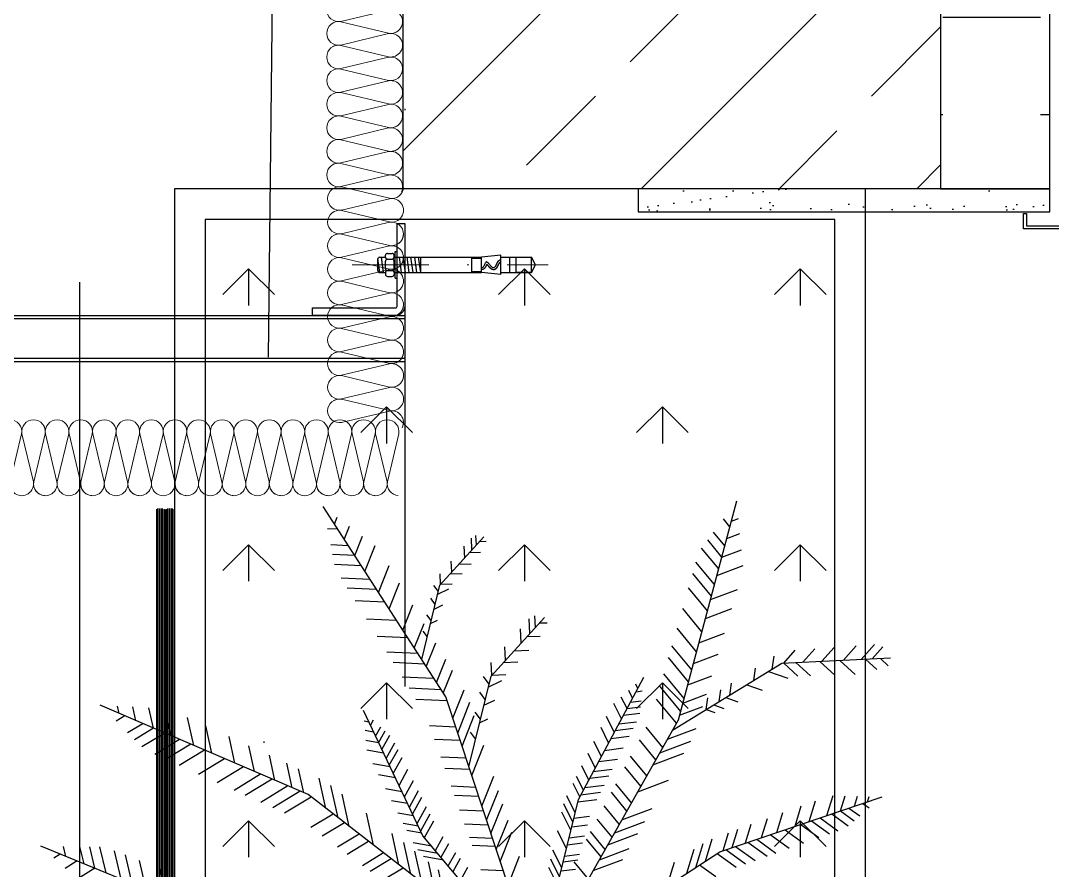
# Model space of a CAD drawing. Extents: x 58467 to 79089, y -33726 to -17391.
# Drawn here: x 68852.4 to 68919.5, y -19014.4 to -18959.1 of the extents above; entities that cross this region are included whole.
import ezdxf
from ezdxf.enums import TextEntityAlignment as Align

# ---------------------------------------------------------------- set-up
doc = ezdxf.new("R2010")
doc.units = 0
doc.header["$LTSCALE"] = 100
for name, pattern in [('DASHDOT', [1, 0.5, -0.25, 0, -0.25]), ('DASHDOT2', [0.5, 0.25, -0.125, 0, -0.125]), ('HIDDEN', [0.375, 0.25, -0.125]), ('HIDDEN2', [0.1875, 0.125, -0.0625])]:
    doc.linetypes.add(name, pattern=pattern)
for name, color, linetype in [('3-cam', 4, 'Continuous'), ('BA_axis', 5, 'DASHDOT2'), ('BA_env_bound', 10, 'DASHDOT'), ('BA_env_landscp', 84, 'Continuous'), ('BA_env_landscp @ 1', 84, 'Continuous'), ('BA_hatch', 137, 'Continuous'), ('BA_hatch_conc', 223, 'Continuous'), ('BA_mat_metal', 122, 'Continuous'), ('BA_mat_mortar', 145, 'Continuous'), ('BA_mat_timber', 44, 'Continuous'), ('BA_str_conc', 6, 'Continuous'), ('BA_wall', 4, 'Continuous'), ('CLG', 12, 'Continuous'), ('DTR', 24, 'Continuous'), ('Kompozit', 122, 'Continuous'), ('VD', 11, 'Continuous')]:
    doc.layers.add(name, color=color, linetype=linetype)
doc.layers.add('AX', color=1, linetype='DASHDOT', lineweight=20)
doc.layers.add('pbec-162_insulation_hatching', color=70, linetype='Continuous', lineweight=9)
doc.layers.add('BA_guide', color=230, linetype='Continuous', plot=False)
doc.styles.add('text1', font='arial.ttf', dxfattribs={"height": 20})

# ---------------------------------------------------------------- blocks, each defined once
blk = doc.blocks.new('*U176')
blk.add_line((0, 0), (0, -696))
at = {"linetype": 'Continuous', "style": 'text1'}
blk.add_attdef('1', text='', height=40, dxfattribs=at).set_placement((0, 38), align=Align.MIDDLE)
blk = doc.blocks.new('AXIS')
at = {"layer": 'BA_axis'}
blk.add_blockref('*U176', (330.436, -30874.562), dxfattribs=at)
blk = doc.blocks.new('*U90')
at = {"layer": 'BA_guide'}
blk.add_line((0, -23), (0, 0), dxfattribs=at)
at = {"layer": 'BA_mat_metal'}
blk.add_lwpolyline([(-1.5, 0.25), (-1.7, 0.25), (-1.7, 1.25), (1.3, 1.25), (1.3, -1.55), (2.8, -1.55), (2.8, -24.25), (-1.7, -24.25), (-1.7, -23.25), (-1.5, -23.25), (-1.5, -24.05), (2.6, -24.05), (2.6, -1.75), (1.1, -1.75), (1.1, 1.05), (-1.5, 1.05)], close=True, dxfattribs=at)
blk = doc.blocks.new('6. KAT STR REV')
at = {"layer": 'BA_hatch_conc'}
h = blk.add_hatch(dxfattribs=at)
h.set_pattern_fill('ANSI33', color=256, scale=2, style=0)
h.paths.add_polyline_path([(31650.7, -31348.267), (31685.7, -31348.267), (31685.7, -31418.267), (31650.7, -31418.267)])
at = {"layer": 'BA_str_conc'}
blk.add_lwpolyline([(31650.7, -31348.267), (31685.7, -31348.267), (31685.7, -31418.267), (31650.7, -31418.267)], close=True, dxfattribs=at)
blk = doc.blocks.new('M10X090')
at = {"layer": 'AX'}
blk.add_line((0, 29.28), (0, -98.47), dxfattribs=at)
at = {"layer": 'VD', "linetype": 'Continuous'}
for p, q in [((-5, 7.5), (-6.25, 7.5)), ((-5, 11.25), (3.85, 12.5)), ((-5, 11.25), (-5, 7.5)), ((-5, 8.75), (5, 10.16)), ((-3.75, 12.5), (3.75, 12.5)), ((-2.5, 7.5), (2.5, 7.5)), ((5, 11.25), (5, 7.5)), ((5, 7.5), (6.25, 7.5)), ((-8.75, 1.25), (8.75, 1.25)), ((-8.75, 1.25), (-8.75, 0)), ((-8.75, 0), (8.75, 0)), ((-7.5, 6.25), (-7.5, 3.12)), ((-5, 1.88), (-6.25, 1.88)), ((-5, 1.88), (-5, -55)), ((-5, -0.5), (-1.46, 0)), ((-3.75, 6.25), (-3.75, 3.12)), ((-2.5, 1.88), (2.5, 1.88)), ((3.75, 6.25), (3.75, 3.12)), ((5, 1.88), (5, -55)), ((5, 1.88), (6.25, 1.88)), ((7.5, 6.25), (7.5, 3.12)), ((8.75, 1.25), (8.75, 0)), ((-5, -3), (5, -1.59)), ((-5, -5.5), (5, -4.09)), ((-5, -8), (5, -6.59)), ((-5, -10.5), (5, -9.09)), ((-5, -13), (5, -11.59)), ((-5, -15.5), (5, -14.09)), ((-5, -15.5), (5, -15.5)), ((-5, -48.75), (5, -48.75)), ((-4.38, -48.75), (-4.38, -55)), ((4.38, -48.75), (4.38, -55)), ((-6.25, -67.5), (-5, -55)), ((-5, -55), (5, -55)), ((6.25, -67.5), (5, -55)), ((-6.25, -67.5), (6.25, -67.5)), ((-5, -67.5), (-5, -87.5)), ((-5, -73.5), (5, -73.5)), ((5, -67.5), (5, -87.5)), ((-5, -87.5), (0, -90.25)), ((-5, -87.5), (5, -87.5)), ((0, -90.25), (5, -87.5))]:
    blk.add_line(p, q, dxfattribs=at)
at = {"layer": 'VD'}
for p, q in [((-5, -87.5), (-5, -77.5)), ((-5, -77.5), (5, -77.5))]:
    blk.add_line(p, q, dxfattribs=at)
at = {"layer": 'VD', "linetype": 'Continuous'}
for points in [[(1.93, -67.5), (1.91, -67.45), (1.88, -67.4), (1.85, -67.34), (1.82, -67.28), (1.78, -67.22), (1.74, -67.17), (1.69, -67.11), (1.65, -67.05), (1.61, -67), (1.56, -66.95), (1.52, -66.9), (1.47, -66.86), (1.42, -66.81), (1.37, -66.77), (1.32, -66.73), (1.27, -66.68), (1.22, -66.64), (1.16, -66.6), (1.11, -66.56), (1.05, -66.51), (0.99, -66.47), (0.93, -66.43), (0.86, -66.39), (0.8, -66.35), (0.73, -66.31), (0.67, -66.27), (0.6, -66.23), (0.53, -66.19), (0.46, -66.15), (0.39, -66.11), (0.32, -66.07), (0.24, -66.03), (0.17, -65.99), (0.1, -65.95), (0.02, -65.91), (-0.05, -65.88), (-0.13, -65.84), (-0.21, -65.8), (-0.28, -65.76), (-0.36, -65.73), (-0.44, -65.69), (-0.51, -65.65), (-0.59, -65.62), (-0.67, -65.58), (-0.74, -65.54), (-0.82, -65.5), (-0.89, -65.47), (-0.97, -65.43), (-1.05, -65.39), (-1.12, -65.36), (-1.2, -65.32), (-1.27, -65.28), (-1.34, -65.24), (-1.42, -65.2), (-1.49, -65.16), (-1.56, -65.12), (-1.63, -65.08), (-1.7, -65.04), (-1.77, -64.99), (-1.84, -64.95), (-1.91, -64.91), (-1.97, -64.86), (-2.04, -64.81), (-2.1, -64.77), (-2.17, -64.72), (-2.23, -64.67), (-2.29, -64.62), (-2.35, -64.57), (-2.41, -64.51), (-2.46, -64.46), (-2.52, -64.4), (-2.57, -64.34), (-2.63, -64.28), (-2.68, -64.22), (-2.73, -64.16), (-2.78, -64.09), (-2.82, -64.02), (-2.87, -63.95), (-2.91, -63.88), (-2.95, -63.81), (-2.98, -63.74), (-3.02, -63.66), (-3.05, -63.58), (-3.07, -63.5), (-3.1, -63.42), (-3.12, -63.34), (-3.14, -63.26), (-3.15, -63.18), (-3.16, -63.09), (-3.17, -63.01), (-3.18, -62.93), (-3.18, -62.85), (-3.18, -62.76), (-3.17, -62.68), (-3.16, -62.6), (-3.15, -62.52), (-3.14, -62.45), (-3.12, -62.37), (-3.1, -62.29), (-3.08, -62.22), (-3.06, -62.15), (-3.04, -62.08), (-3.01, -62.01), (-2.98, -61.94), (-2.95, -61.87), (-2.92, -61.81), (-2.89, -61.74), (-2.85, -61.68), (-2.82, -61.62), (-2.78, -61.56), (-2.74, -61.5), (-2.71, -61.45), (-2.67, -61.39), (-2.63, -61.34), (-2.59, -61.28), (-2.55, -61.23), (-2.51, -61.17), (-2.46, -61.12), (-2.42, -61.07), (-2.38, -61.02), (-2.33, -60.97), (-2.29, -60.92), (-2.24, -60.87), (-2.2, -60.82), (-2.15, -60.77), (-2.11, -60.73), (-2.06, -60.68), (-2.01, -60.63), (-1.97, -60.58), (-1.92, -60.54), (-1.87, -60.49), (-1.82, -60.44), (-1.77, -60.4), (-1.72, -60.35), (-1.67, -60.31), (-1.62, -60.26), (-1.57, -60.22), (-1.52, -60.17), (-1.47, -60.12), (-1.42, -60.08), (-1.37, -60.04), (-1.32, -59.99), (-1.27, -59.95), (-1.22, -59.9), (-1.17, -59.86), (-1.11, -59.82), (-1.06, -59.77), (-1.01, -59.73), (-0.96, -59.69), (-0.91, -59.64), (-0.86, -59.6), (-0.81, -59.56), (-0.76, -59.51), (-0.71, -59.47), (-0.66, -59.43), (-0.61, -59.39), (-0.56, -59.35), (-0.51, -59.31), (-0.47, -59.27), (-0.42, -59.23), (-0.37, -59.19), (-0.32, -59.15), (-0.28, -59.11), (-0.23, -59.07), (-0.19, -59.03), (-0.14, -58.99), (-0.1, -58.95), (-0.06, -58.92), (-0.02, -58.88), (0.03, -58.84), (0.06, -58.81), (0.1, -58.78), (0.14, -58.74), (0.17, -58.71), (0.21, -58.68), (0.24, -58.65), (0.26, -58.63), (0.29, -58.61), (0.31, -58.58), (0.32, -58.56), (0.33, -58.54), (0.34, -58.53), (0.34, -58.51), (0.33, -58.49), (0.32, -58.47), (0.3, -58.45), (0.28, -58.44), (0.25, -58.42), (0.22, -58.4), (0.18, -58.38), (0.13, -58.36), (0.09, -58.33), (0.04, -58.31), (-0.01, -58.29), (-0.07, -58.26), (-0.12, -58.23), (-0.18, -58.21), (-0.24, -58.18), (-0.31, -58.15), (-0.37, -58.12), (-0.44, -58.09), (-0.5, -58.05), (-0.57, -58.02), (-0.64, -57.99), (-0.7, -57.96), (-0.77, -57.92), (-0.84, -57.89), (-0.91, -57.85), (-0.98, -57.81), (-1.05, -57.78), (-1.12, -57.74), (-1.2, -57.7), (-1.27, -57.66), (-1.34, -57.61), (-1.41, -57.57), (-1.49, -57.53), (-1.56, -57.48), (-1.63, -57.43), (-1.7, -57.38), (-1.77, -57.33), (-1.85, -57.28), (-1.92, -57.23), (-1.99, -57.17), (-2.06, -57.11), (-2.13, -57.05), (-2.2, -56.99), (-2.27, -56.92), (-2.34, -56.85), (-2.41, -56.77), (-2.48, -56.69), (-2.56, -56.59), (-2.63, -56.49), (-2.7, -56.38), (-2.78, -56.26), (-2.85, -56.12), (-2.92, -55.95), (-2.98, -55.76), (-3.04, -55.54), (-3.09, -55.29), (-3.13, -55)], [(3.25, -67.5), (3.01, -66.81), (2.61, -66.22), (2.09, -65.71), (1.48, -65.29), (0.84, -64.92), (0.19, -64.6), (-0.42, -64.31), (-0.95, -64.04), (-1.36, -63.78), (-1.66, -63.51), (-1.85, -63.25), (-1.94, -62.98), (-1.94, -62.71), (-1.85, -62.43), (-1.68, -62.14), (-1.44, -61.83), (-1.13, -61.51), (-0.78, -61.18), (-0.4, -60.85), (0, -60.51), (0.39, -60.18), (0.77, -59.85), (1.12, -59.54), (1.42, -59.25), (1.65, -58.98), (1.81, -58.73), (1.9, -58.5), (1.91, -58.27), (1.84, -58.06), (1.68, -57.85), (1.43, -57.65), (1.09, -57.44), (0.66, -57.22), (0.18, -57), (-0.33, -56.75), (-0.82, -56.48), (-1.26, -56.17), (-1.61, -55.83), (-1.83, -55.44), (-1.87, -55)]]:
    blk.add_lwpolyline(points, dxfattribs=at)
for centre, start, end in [((-6.25, 6.25), 90, 180), ((-3.75, 11.25), 90, 180), ((-5, 6.25), 0, 90), ((-2.5, 6.25), 90, 180), ((2.5, 6.25), 0, 90), ((3.75, 11.25), 0, 90), ((5, 6.25), 90, 180), ((6.25, 6.25), 0, 90), ((-6.25, 3.12), 180, 270), ((-5, 3.12), 270, 0), ((-2.5, 3.12), 180, 270), ((2.5, 3.12), 270, 0), ((5, 3.12), 180, 270), ((6.25, 3.12), 270, 0)]:
    blk.add_arc(centre, 1.25, start, end, dxfattribs=at)
blk = doc.blocks.new('A$C56216D09')
at = {"layer": '3-cam'}
for p, q in [((132.844, -356.394, 1.307), (132.844, -2119.438, 1.307)), ((133.344, -2119.231, 1.307), (133.344, -356.394, 1.307)), ((133.496, -2119.168, 1.307), (133.496, -356.394, 1.307)), ((133.996, -2118.96, 1.307), (133.996, -356.394, 1.307))]:
    blk.add_line(p, q, dxfattribs=at)
at = {"layer": '3-cam', "color": 1, "linetype": 'HIDDEN2', "ltscale": 5, "const_width": 0.152, "elevation": 1.307}
blk.add_lwpolyline([(133.419, -2119.199), (133.419, -356.393)], dxfattribs=at)
at = {"layer": 'CLG'}
blk.add_lwpolyline([(143.011, -343.287), (148.411, -343.287, 0.414214), (148.511, -343.187), (148.511, -337.787), (149.011, -337.787), (149.011, -343.187, -0.414214), (148.411, -343.787), (143.011, -343.787)], format="xyb", close=True, dxfattribs=at)
at = {"layer": 'CLG', "elevation": 1.307}
blk.add_lwpolyline([(99.3, -343.787), (149.011, -343.787), (149.011, -346.787), (99.3, -346.787)], close=True, dxfattribs=at)
at = {"layer": 'CLG', "linetype": 'HIDDEN', "ltscale": 10, "elevation": 1.307}
blk.add_lwpolyline([(99.3, -343.987), (149.011, -343.987), (149.011, -346.587), (99.3, -346.587)], close=True, dxfattribs=at)
at = {"layer": 'DTR', "color": 252}
for p, q in [((132.944, -2119.396, 1.307), (132.944, -356.344, 1.307)), ((133.044, -2119.355, 1.307), (133.044, -356.344, 1.307)), ((133.144, -2119.313, 1.307), (133.144, -356.344, 1.307)), ((133.244, -2119.272, 1.307), (133.244, -356.344, 1.307)), ((133.596, -2119.126, 1.307), (133.596, -356.344, 1.307)), ((133.696, -2119.085, 1.307), (133.696, -356.344, 1.307)), ((133.796, -2119.043, 1.307), (133.796, -356.344, 1.307)), ((133.896, -2119.002, 1.307), (133.896, -356.344, 1.307))]:
    blk.add_line(p, q, dxfattribs=at)
at = {"layer": 'Kompozit', "elevation": 1.307}
blk.add_lwpolyline([(127.844, -341.606), (127.844, -2122.714), (700.128, -2694.533), (2046.011, -2694.533), (2046.011, -2671.527)], dxfattribs=at)
at = {"layer": 'pbec-162_insulation_hatching', "color": 70}
for points in [[(144.299, -326.305, -0.186716), (144.843, -326.205), (147.965, -326.946, 1.205758), (147.965, -325.437), (144.843, -326.178, -0.46981), (143.934, -325.424, -0.46981), (144.843, -324.669), (147.965, -325.41, 1.205758), (147.965, -323.902), (144.843, -324.643, -0.46981), (143.934, -323.888, -0.46981), (144.843, -323.134), (147.965, -323.875, 0.452006), (148.873, -323.166)], [(148.798, -328.06, 0.615091), (147.965, -326.972), (144.843, -327.713, -0.46981), (143.934, -326.959, -0.46981), (144.843, -326.205), (147.965, -326.946, 1.205758), (147.965, -325.437), (144.843, -326.178, -0.46981), (143.934, -325.424, -0.46981), (144.843, -324.669), (147.965, -325.41, 0.452006), (148.873, -324.701)], [(144.299, -330.911, -0.186716), (144.843, -330.811), (147.965, -331.552, 1.205758), (147.965, -330.043), (144.843, -330.784, -0.46981), (143.934, -330.03, -0.46981), (144.843, -329.275), (147.965, -330.016, 1.205758), (147.965, -328.508), (144.843, -329.249, -0.46981), (143.934, -328.494, -0.46981), (144.843, -327.74), (147.965, -328.481, 0.452006), (148.873, -327.772)], [(144.3, -333.982, -0.186716), (144.845, -333.881), (147.966, -334.622, 1.205758), (147.966, -333.114), (144.845, -333.855, -0.46981), (143.935, -333.1, -0.46981), (144.845, -332.346), (147.966, -333.087, 1.205758), (147.966, -331.578), (144.845, -332.319, -0.46981), (143.935, -331.565, -0.46981), (144.845, -330.811), (147.966, -331.552, 0.452006), (148.875, -330.842)], [(148.8, -335.736, 0.615091), (147.966, -334.649), (144.845, -335.39, -0.46981), (143.935, -334.636, -0.46981), (144.845, -333.881), (147.966, -334.622, 1.205758), (147.966, -333.114), (144.845, -333.855, -0.46981), (143.935, -333.1, -0.46981), (144.845, -332.346), (147.966, -333.087, 0.452006), (148.875, -332.378)], [(144.355, -338.586, -0.186716), (144.899, -338.485), (148.021, -339.226, 1.205758), (148.021, -337.718), (144.899, -338.459, -0.46981), (143.99, -337.704, -0.46981), (144.899, -336.95), (148.021, -337.691, 1.205758), (148.021, -336.182), (144.899, -336.923, -0.46981), (143.99, -336.169, -0.46981), (144.899, -335.415), (148.021, -336.156, 0.452006), (148.929, -335.446)], [(144.356, -341.657, -0.186716), (144.901, -341.556), (148.022, -342.297, 1.205758), (148.022, -340.788), (144.901, -341.529, -0.46981), (143.991, -340.775, -0.46981), (144.901, -340.021), (148.022, -340.762, 1.205758), (148.022, -339.253), (144.901, -339.994, -0.46981), (143.991, -339.24, -0.46981), (144.901, -338.485), (148.022, -339.226, 0.452006), (148.931, -338.517)], [(148.856, -343.411, 0.615091), (148.022, -342.324), (144.901, -343.065, -0.46981), (143.991, -342.31, -0.46981), (144.901, -341.556), (148.022, -342.297, 1.205758), (148.022, -340.788), (144.901, -341.529, -0.46981), (143.991, -340.775, -0.46981), (144.901, -340.021), (148.022, -340.762, 0.452006), (148.931, -340.052)], [(144.356, -346.263, -0.186716), (144.901, -346.162), (148.022, -346.903, 1.205758), (148.022, -345.394), (144.901, -346.135, -0.46981), (143.991, -345.381, -0.46981), (144.901, -344.627), (148.022, -345.368, 1.205758), (148.022, -343.859), (144.901, -344.6, -0.46981), (143.991, -343.846, -0.46981), (144.901, -343.091), (148.022, -343.832, 0.452006), (148.931, -343.123)], [(144.358, -349.333, -0.186716), (144.902, -349.233), (148.024, -349.974, 1.205758), (148.024, -348.465), (144.902, -349.206, -0.46981), (143.993, -348.452, -0.46981), (144.902, -347.697), (148.024, -348.438, 1.205758), (148.024, -346.929), (144.902, -347.671, -0.46981), (143.993, -346.916, -0.46981), (144.902, -346.162), (148.024, -346.903, 0.452006), (148.932, -346.194)], [(148.857, -351.088, 0.615091), (148.024, -350), (144.902, -350.741, -0.46981), (143.993, -349.987, -0.46981), (144.902, -349.233), (148.024, -349.974, 1.205758), (148.024, -348.465), (144.902, -349.206, -0.46981), (143.993, -348.452, -0.46981), (144.902, -347.697), (148.024, -348.438, 0.452006), (148.932, -347.729)], [(122.425, -350.931, -0.186716), (122.526, -351.476), (121.785, -354.598, 1.205758), (123.293, -354.598), (122.552, -351.476, -0.46981), (123.307, -350.566, -0.46981), (124.061, -351.476), (123.32, -354.598, 1.205758), (124.829, -354.598), (124.088, -351.476, -0.46981), (124.842, -350.566, -0.46981), (125.596, -351.476), (124.855, -354.598, 0.452006), (125.565, -355.506)], [(125.496, -350.931, -0.186716), (125.596, -351.476), (124.855, -354.598, 1.205758), (126.364, -354.598), (125.623, -351.476, -0.46981), (126.377, -350.566, -0.46981), (127.132, -351.476), (126.391, -354.598, 1.205758), (127.899, -354.598), (127.158, -351.476, -0.46981), (127.913, -350.566, -0.46981), (128.667, -351.476), (127.926, -354.598, 0.452006), (128.635, -355.506)], [(128.566, -350.931, -0.186716), (128.667, -351.476), (127.926, -354.598, 1.205758), (129.435, -354.598), (128.694, -351.476, -0.46981), (129.448, -350.566, -0.46981), (130.203, -351.476), (129.461, -354.598, 1.205758), (130.97, -354.598), (130.229, -351.476, -0.46981), (130.983, -350.566, -0.46981), (131.738, -351.476), (130.997, -354.598, 0.452006), (131.706, -355.506)], [(131.637, -350.931, -0.186716), (131.738, -351.476), (130.997, -354.598, 1.205758), (132.506, -354.598), (131.764, -351.476, -0.46981), (132.519, -350.566, -0.46981), (133.273, -351.476), (132.532, -354.598, 1.205758), (134.041, -354.598), (133.3, -351.476, -0.46981), (134.054, -350.566, -0.46981), (134.809, -351.476), (134.067, -354.598, 0.452006), (134.777, -355.506)], [(134.708, -350.931, -0.186716), (134.809, -351.476), (134.067, -354.598, 1.205758), (135.576, -354.598), (134.835, -351.476, -0.46981), (135.59, -350.566, -0.46981), (136.344, -351.476), (135.603, -354.598, 1.205758), (137.112, -354.598), (136.37, -351.476, -0.46981), (137.125, -350.566, -0.46981), (137.879, -351.476), (137.138, -354.598, 0.452006), (137.847, -355.506)], [(137.778, -350.931, -0.186716), (137.879, -351.476), (137.138, -354.598, 1.205758), (138.647, -354.598), (137.906, -351.476, -0.46981), (138.66, -350.566, -0.46981), (139.415, -351.476), (138.673, -354.598, 1.205758), (140.182, -354.598), (139.441, -351.476, -0.46981), (140.196, -350.566, -0.46981), (140.95, -351.476), (140.209, -354.598, 0.452006), (140.918, -355.506)], [(140.849, -350.931, -0.186716), (140.95, -351.476), (140.209, -354.598, 1.205758), (141.718, -354.598), (140.977, -351.476, -0.46981), (141.731, -350.566, -0.46981), (142.485, -351.476), (141.744, -354.598, 1.205758), (143.253, -354.598), (142.512, -351.476, -0.46981), (143.266, -350.566, -0.46981), (144.021, -351.476), (143.28, -354.598, 0.452006), (143.989, -355.506)], [(143.92, -350.931, -0.186716), (144.021, -351.476), (143.28, -354.598, 1.205758), (144.788, -354.598), (144.047, -351.476, -0.46981), (144.802, -350.566, -0.46981), (145.556, -351.476), (144.815, -354.598, 1.205758), (146.324, -354.598), (145.583, -351.476, -0.46981), (146.337, -350.566, -0.46981), (147.091, -351.476), (146.35, -354.598, 0.452006), (147.06, -355.506)], [(145.455, -350.931, -0.186716), (145.556, -351.476), (144.815, -354.598, 1.205758), (146.324, -354.598), (145.583, -351.476, -0.46981), (146.337, -350.566, -0.46981), (147.091, -351.476), (146.35, -354.598, 1.205758), (147.859, -354.598), (147.118, -351.476, -0.46981), (147.872, -350.566, -0.46981), (148.627, -351.476), (147.886, -354.598, 0.452006), (148.595, -355.506)]]:
    blk.add_lwpolyline(points, format="xyb", dxfattribs=at)
at = {"xscale": 0.1000000000000007, "yscale": 0.1000000000000007, "zscale": 0.1000000000000007, "rotation": 90}
blk.add_blockref('M10X090', (148.511, -340.487), dxfattribs=at)
blk = doc.blocks.new('MAVİ SEDİR')
for p, q in [((215464.95, 56236.43), (215459.94, 56215.09)), ((215667.12, 56238.62), (215662.25, 56216.21)), ((215450.37, 56230.46), (215445.45, 56209.47)), ((215659.93, 56233.06), (215655.04, 56210.55)), ((215828.29, 56228.01), (215833.49, 56210.85)), ((215413.06, 56215.17), (215400.2, 56223.27)), ((215432.2, 56223.01), (215427.38, 56202.45)), ((215440.27, 56226.31), (215435.4, 56205.56)), ((215636.68, 56215.09), (215621.82, 56224.12)), ((215650.16, 56225.51), (215645.24, 56202.87)), ((215678.25, 56224.01), (215683.54, 56214.46)), ((215712.78, 56227.46), (215721.2, 56206.34)), ((215748.7, 56227.27), (215742.41, 56214.55)), ((215750.16, 56221.28), (215743.84, 56208.5)), ((215771.1, 56223.16), (215760.74, 56210.62)), ((215851.75, 56212.71), (215863.39, 56221.12)), ((215400.21, 56209.9), (215391.59, 56215.33)), ((215413.06, 56215.17), (215409.4, 56199.54)), ((215421.29, 56218.54), (215416.85, 56199.61)), ((215622.39, 56204.04), (215607.15, 56213.3)), ((215627.92, 56208.31), (215612.82, 56217.48)), ((215633.71, 56212.8), (215628.74, 56189.93)), ((215642.2, 56219.35), (215637.25, 56196.61)), ((215669.46, 56213.52), (215674.92, 56203.68)), ((215672.89, 56217.61), (215678.28, 56207.89)), ((215709.37, 56217.15), (215693.12, 56216.38)), ((215751.72, 56214.9), (215745.36, 56202.06)), ((215751.17, 56217.13), (215761.73, 56215.77)), ((215774.64, 56216.89), (215796.11, 56208.84)), ((215842.48, 56218.75), (215847.73, 56201.42)), ((215848.91, 56214.56), (215854.18, 56197.15)), ((215864.48, 56204.4), (215878.34, 56214.43)), ((215388.05, 56204.91), (215383.44, 56207.82)), ((215392.13, 56206.59), (215390.44, 56199.35)), ((215405.3, 56211.98), (215402.36, 56199.47)), ((215611.61, 56195.71), (215596.08, 56205.14)), ((215665.88, 56209.25), (215651.47, 56206.71)), ((215664.18, 56207.22), (215669.74, 56197.21)), ((215707.11, 56210.31), (215715.59, 56189.01)), ((215752.78, 56210.54), (215763.5, 56209.16)), ((215753.79, 56206.38), (215764.62, 56204.99)), ((215780.26, 56206.92), (215769.61, 56194.02)), ((215779.11, 56208.96), (215800.68, 56200.89)), ((215856.03, 56209.92), (215860.92, 56193.75)), ((215870.82, 56201.67), (215885.11, 56212)), ((215877.79, 56199.32), (215891.94, 56209.55)), ((215886.75, 56196.3), (215900.73, 56206.4)), ((215604.71, 56190.38), (215589, 56199.92)), ((215615.19, 56198.48), (215610.17, 56175.36)), ((215657.49, 56199.23), (215644.04, 56196.86)), ((215661.9, 56204.5), (215647.42, 56201.94)), ((215660.14, 56202.39), (215665.77, 56192.24)), ((215703.51, 56199.44), (215686.8, 56198.66)), ((215704.25, 56201.67), (215712.77, 56180.28)), ((215755.11, 56200.97), (215748.68, 56187.99)), ((215755.77, 56198.28), (215766.8, 56196.86)), ((215783.23, 56201.66), (215772.49, 56188.65)), ((215785.18, 56198.21), (215806.87, 56190.09)), ((215868.73, 56202.37), (215872.66, 56189.42)), ((215875.33, 56200.15), (215879.32, 56186.96)), ((215893.2, 56194.12), (215907.05, 56204.14)), ((215902.98, 56190.82), (215916.64, 56200.7)), ((215594.09, 56182.17), (215578.1, 56191.88)), ((215652.25, 56192.98), (215658.96, 56180.9)), ((215701.61, 56193.71), (215684.76, 56192.92)), ((215757.03, 56193.09), (215768.19, 56191.66)), ((215788.29, 56192.69), (215777.39, 56179.48)), ((215885.07, 56196.86), (215889.17, 56183.33)), ((215896.69, 56192.94), (215900.91, 56179.01)), ((215913.69, 56187.21), (215927.15, 56196.94)), ((215925, 56183.39), (215938.24, 56192.96)), ((215932.84, 56180.75), (215945.93, 56190.21)), ((215585.95, 56175.88), (215569.75, 56185.72)), ((215597.51, 56184.81), (215592.43, 56161.45)), ((215647.79, 56184.68), (215636.83, 56182.75)), ((215650.21, 56189.76), (215639.44, 56187.86)), ((215646.89, 56182.79), (215653.74, 56170.45)), ((215649.45, 56188.15), (215656.36, 56175.69)), ((215698.38, 56183.93), (215681.27, 56183.12)), ((215700.37, 56189.95), (215708.94, 56168.43)), ((215758.35, 56187.68), (215751.86, 56174.56)), ((215758.98, 56185.11), (215770.34, 56183.65)), ((215793.55, 56183.37), (215782.48, 56169.96)), ((215790.12, 56189.45), (215811.92, 56181.28)), ((215907.78, 56189.2), (215912.12, 56174.87)), ((215920.89, 56184.78), (215925.37, 56169.99)), ((215939.1, 56178.64), (215952.06, 56188.01)), ((215947.57, 56175.78), (215959.5, 56184.41)), ((215570.08, 56163.61), (215550.79, 56175.34)), ((215589.5, 56178.62), (215584.39, 56155.15)), ((215644.22, 56177.18), (215632.97, 56175.2)), ((215643.6, 56175.89), (215650.37, 56163.7)), ((215697.21, 56180.4), (215705.82, 56158.77)), ((215759.82, 56181.65), (215753.29, 56168.48)), ((215760.47, 56178.99), (215771.98, 56177.51)), ((215795.39, 56180.11), (215817.3, 56171.91)), ((215931.09, 56181.34), (215935.68, 56166.19)), ((215944.06, 56176.96), (215948.49, 56162.33)), ((215953.95, 56173.63), (215963.8, 56180.75)), ((215959.97, 56171.59), (215967.87, 56177.3)), ((215562.02, 56159.35), (215542.14, 56171.43)), ((215580.62, 56171.76), (215575.88, 56149.97)), ((215639.95, 56168.24), (215628.37, 56166.19)), ((215641.24, 56170.93), (215647.94, 56158.85)), ((215695.02, 56173.78), (215677.65, 56172.96)), ((215693.84, 56170.22), (215702.5, 56148.48)), ((215761.44, 56174.98), (215755.39, 56162.74)), ((215799, 56173.73), (215787.75, 56160.11)), ((215953.95, 56173.63), (215957.29, 56162.6)), ((215963.92, 56170.26), (215966.16, 56162.87)), ((215970.19, 56168.15), (215974.75, 56171.45)), ((215541.64, 56150.6), (215522.18, 56162.42)), ((215553.11, 56155.52), (215533.41, 56167.49)), ((215564.7, 56160.49), (215560.9, 56143.04)), ((215637.65, 56163.4), (215644.26, 56151.48)), ((215691.54, 56163.26), (215673.9, 56162.43)), ((215764.76, 56163.51), (215759.91, 56153.71)), ((215763.37, 56167.06), (215777.08, 56165.3)), ((215765.6, 56161.94), (215779.73, 56160.12)), ((215802.43, 56167.64), (215791.08, 56153.89)), ((215973.36, 56167.08), (215974.56, 56163.13)), ((215520.87, 56141.68), (215501.85, 56153.24)), ((215533.39, 56147.06), (215514.1, 56158.77)), ((215556.25, 56156.87), (215552.39, 56139.11)), ((215635.89, 56159.7), (215623.97, 56157.6)), ((215633.72, 56155.15), (215640.23, 56143.42)), ((215689.34, 56156.63), (215671.53, 56155.79)), ((215767.42, 56158.55), (215762.48, 56148.57)), ((215768.41, 56156.7), (215782.4, 56154.9)), ((215809.13, 56155.78), (215797.56, 56141.77)), ((215806.9, 56159.72), (215829.05, 56151.43)), ((215507.16, 56135.8), (215488.43, 56147.18)), ((215543.78, 56151.52), (215539.82, 56133.29)), ((215631.07, 56149.61), (215618.78, 56147.44)), ((215629.57, 56146.44), (215635.97, 56134.9)), ((215686.48, 56147.99), (215695.24, 56126.02)), ((215771.34, 56151.22), (215766.27, 56140.99)), ((215772.01, 56149.96), (215785.84, 56148.19)), ((215813.41, 56148.19), (215801.71, 56134.01)), ((215492.68, 56129.59), (215474.26, 56140.78)), ((215514.72, 56139.05), (215510.52, 56119.74)), ((215528.91, 56145.14), (215524.83, 56126.36)), ((215627.33, 56141.75), (215614.74, 56139.53)), ((215626.69, 56140.41), (215633.02, 56129)), ((215685.06, 56143.69), (215666.92, 56142.84)), ((215684.36, 56141.59), (215700.45, 56075.85)), ((215776.02, 56142.49), (215770.8, 56131.94)), ((215774.61, 56145.12), (215788.31, 56143.36)), ((215778.55, 56137.76), (215792.06, 56136.03)), ((215817.88, 56140.26), (215840.27, 56131.88)), ((215474.64, 56121.85), (215456.59, 56132.81)), ((215482.65, 56125.28), (215464.43, 56136.35)), ((215497.94, 56131.84), (215493.6, 56111.92)), ((215622.58, 56131.77), (215610.41, 56129.63)), ((215624.4, 56135.59), (215630.67, 56124.29)), ((215682.32, 56135.42), (215663.96, 56134.55)), ((215780.48, 56134.15), (215775.12, 56123.31)), ((215820.01, 56136.5), (215808.09, 56122.07)), ((215822.86, 56131.44), (215845.35, 56123.02)), ((215463.8, 56117.19), (215447.19, 56127.28)), ((215484.88, 56126.24), (215480.45, 56105.83)), ((215618.95, 56124.16), (215609.78, 56122.54)), ((215618.95, 56124.16), (215623.71, 56115.57)), ((215621.29, 56129.07), (215627.06, 56118.66)), ((215679.46, 56126.78), (215688.31, 56104.57)), ((215785.76, 56124.29), (215780.22, 56113.1)), ((215782.86, 56129.71), (215796.17, 56128)), ((215825.06, 56127.54), (215812.99, 56112.92)), ((215447.92, 56110.38), (215436.93, 56117.05)), ((215455.63, 56113.69), (215441.91, 56122.02)), ((215468.29, 56119.12), (215464, 56099.41)), ((215615.29, 56116.48), (215609.14, 56115.4)), ((215616.74, 56119.52), (215620.55, 56112.64)), ((215678.1, 56122.68), (215659.42, 56121.79)), ((215676.28, 56117.16), (215685.17, 56094.85)), ((215689.31, 56121.38), (215685.62, 56116.46)), ((215789.87, 56116.63), (215784.19, 56105.17)), ((215787.41, 56121.21), (215800.51, 56119.53)), ((215790.57, 56115.31), (215803.51, 56113.65)), ((215828.38, 56121.67), (215849.26, 56113.85)), ((215434.84, 56104.77), (215428.49, 56108.63)), ((215442.87, 56108.21), (215440.7, 56098.25)), ((215455.63, 56113.69), (215452.4, 56098.83)), ((215611.82, 56109.21), (215608.54, 56108.63)), ((215612.99, 56111.66), (215615.2, 56107.68)), ((215674.87, 56112.91), (215655.93, 56112.01)), ((215692.17, 56109.67), (215698.21, 56106.77)), ((215793.09, 56110.61), (215805.91, 56108.96)), ((215834.92, 56110.07), (215820.55, 56092.66)), ((215832.13, 56115.02), (215911.45, 56066.59)), ((215430.78, 56103.02), (215429.63, 56097.7)), ((215672.75, 56106.51), (215681.01, 56085.8)), ((215692.79, 56107.13), (215688.95, 56102.01)), ((215795.09, 56106.88), (215789.61, 56095.81)), ((215796.5, 56104.24), (215808.3, 56102.72)), ((215837.98, 56101.48), (215823.17, 56083.54)), ((215837.23, 56104.29), (215853.96, 56098.03)), ((215856.52, 56100.13), (215862.76, 56102.3)), ((215668.57, 56093.87), (215646.02, 56092.81)), ((215696.29, 56092.85), (215692.29, 56087.51)), ((215695.26, 56097.06), (215703.11, 56093.29)), ((215799.07, 56099.44), (215794.94, 56091.1)), ((215799.07, 56099.44), (215808.82, 56098.19)), ((215801.5, 56094.91), (215809.3, 56093.91)), ((215839.6, 56095.42), (215856.63, 56089.04)), ((215856.52, 56100.13), (215857.69, 56091.77)), ((215861.99, 56096.79), (215869.18, 56099.29)), ((215865.95, 56094.37), (215867.15, 56085.82)), ((215870.65, 56091.5), (215879.33, 56094.52)), ((215664.27, 56085.83), (215641.03, 56084.73)), ((215665.85, 56088.27), (215672.46, 56071.68)), ((215803.08, 56091.95), (215800.32, 56086.36)), ((215805.61, 56087.23), (215810.12, 56086.65)), ((215840.49, 56092.11), (215825.81, 56074.33)), ((215873.71, 56089.63), (215874.93, 56080.92)), ((215885.85, 56082.22), (215897.15, 56086.15)), ((215660.87, 56080.55), (215667.6, 56063.66)), ((215699.02, 56081.67), (215694.9, 56076.17)), ((215698.48, 56083.89), (215708.24, 56079.2)), ((215806.89, 56084.85), (215805.41, 56081.86)), ((215843.71, 56080.05), (215829.21, 56062.5)), ((215843.11, 56082.31), (215860.58, 56075.76)), ((215890.94, 56079.11), (215892.21, 56070.04)), ((215659.02, 56077.67), (215635.99, 56076.58)), ((215700.45, 56075.85), (215739.11, 56033.43)), ((215701.05, 56075.18), (215700.56, 56066.08)), ((215701.05, 56075.18), (215711.3, 56074.79)), ((215846.03, 56071.37), (215831.66, 56053.98)), ((215901.75, 56072.51), (215915.79, 56077.4)), ((215904.42, 56070.88), (215905.74, 56061.53)), ((215912.69, 56066.53), (215923.04, 56076.06)), ((215921.61, 56066.09), (215932.12, 56075.77)), ((215938.99, 56065.24), (215949.8, 56075.2)), ((215953.41, 56064.54), (215964.48, 56074.73)), ((215972.05, 56063.62), (215980.2, 56071.12)), ((215652.26, 56067.18), (215629.52, 56066.1)), ((215650.2, 56063.98), (215663.43, 56009.9)), ((215653.52, 56069.14), (215660.43, 56051.81)), ((215709.42, 56066.01), (215719.95, 56065.6)), ((215710.96, 56064.32), (215710.44, 56054.75)), ((215847.28, 56066.67), (215865.28, 56059.93)), ((215911.45, 56066.59), (215990.17, 56062.74)), ((215912.69, 56066.53), (215921.03, 56057.19)), ((215926.65, 56065.84), (215935.28, 56056.17)), ((215940.46, 56065.17), (215949.38, 56055.17)), ((215956.02, 56064.41), (215965.28, 56054.04)), ((215968.91, 56063.78), (215978.43, 56053.11)), ((215976.93, 56063.38), (215984.62, 56054.77)), ((215982.82, 56063.1), (215988.56, 56068.39)), ((215647.4, 56059.63), (215624.86, 56058.56)), ((215644.76, 56055.54), (215651.87, 56037.68)), ((215717.17, 56057.5), (215727.98, 56057.09)), ((215849.55, 56058.21), (215835.38, 56041.05)), ((215640.02, 56048.17), (215617.79, 56047.12)), ((215722.34, 56051.83), (215721.79, 56041.73)), ((215851.27, 56051.75), (215869.77, 56044.82)), ((215636.4, 56042.55), (215643.71, 56024.2)), ((215654.27, 56047.36), (215651.24, 56043.31)), ((215726.47, 56047.31), (215736.2, 56046.93)), ((215728.67, 56044.89), (215728.1, 56034.49)), ((215732.61, 56040.57), (215732.15, 56032.17)), ((215853.4, 56043.8), (215839.44, 56026.9)), ((215631.94, 56035.63), (215610.05, 56034.6)), ((215657.14, 56035.64), (215653.97, 56031.42)), ((215656.63, 56037.72), (215661.59, 56035.34)), ((215735.5, 56037.4), (215741.18, 56037.18)), ((215855.99, 56034.11), (215875.08, 56026.95)), ((215626.51, 56027.2), (215634.05, 56008.25)), ((215659.16, 56027.36), (215665.62, 56024.25)), ((215857.46, 56028.58), (215843.74, 56011.96)), ((215623.41, 56022.39), (215601.87, 56021.37)), ((215660.01, 56023.89), (215656.72, 56019.5)), ((215860.28, 56018.03), (215846.71, 56001.6)), ((215859.66, 56020.38), (215879.22, 56013.06)), ((215617.49, 56013.21), (215596.21, 56012.2)), ((215618.81, 56015.26), (215626.54, 55995.85)), ((215662.26, 56014.7), (215658.87, 56010.17)), ((215661.81, 56016.52), (215669.84, 56012.66)), ((215612.78, 56005.88), (215591.68, 56004.89)), ((215663.43, 56009.9), (215695.24, 55975.01)), ((215663.93, 56009.35), (215663.53, 56001.87)), ((215663.93, 56009.35), (215672.36, 56009.03)), ((215862.53, 56009.61), (215849.09, 55993.33)), ((215606.39, 55995.97), (215586.97, 55995.05)), ((215609.03, 56000.08), (215616.5, 55981.34)), ((215670.81, 56001.81), (215679.48, 56001.48)), ((215672.08, 56000.42), (215671.65, 55992.54)), ((215865.58, 55998.21), (215853.2, 55983.23)), ((215864.32, 56002.94), (215883.21, 55995.86)), ((215601.57, 55988.49), (215585.54, 55987.74)), ((215601.57, 55988.49), (215607.2, 55974.37)), ((215677.19, 55994.81), (215686.08, 55994.47)), ((215681.44, 55990.15), (215680.99, 55981.84)), ((215867.87, 55989.63), (215857.65, 55977.25)), ((215867.87, 55989.63), (215882.11, 55984.3)), ((215597.03, 55981.44), (215584.19, 55980.83)), ((215684.84, 55986.42), (215692.84, 55986.12)), ((215686.65, 55984.44), (215686.18, 55975.88)), ((215689.89, 55980.88), (215689.51, 55973.97)), ((215870.04, 55981.52), (215861.86, 55971.61)), ((215594.05, 55976.82), (215597.83, 55967.35)), ((215692.27, 55978.27), (215696.94, 55978.09)), ((215871.46, 55976.21), (215881, 55972.64)), ((215589.32, 55969.48), (215581.9, 55969.13)), ((215586.93, 55965.76), (215588.95, 55960.71)), ((215873.71, 55967.78), (215868.98, 55962.04)), ((215874.85, 55963.51), (215879.95, 55961.6))]:
    blk.add_line(p, q)
for points in [[(215733.44, 56289.88), (215525.95, 56261.43), (215374.08, 56199.19)], [(215733.44, 56289.88), (215567.74, 56161.8), (215416.92, 56097.07)], [(215733.44, 56289.88), (215667.64, 56091.05), (215578.76, 55953.08)], [(215733.44, 56289.88), (215651.08, 56191.59), (215607.85, 56100.87)], [(215733.44, 56289.88), (215763.8, 56165.29), (215811.25, 56076.71)], [(215733.44, 56289.88), (215866.36, 56203.18), (215984.19, 56163.42)], [(215733.44, 56289.88), (215836.38, 56107.49), (215878.75, 55948.93)]]:
    blk.add_lwpolyline(points)

msp = doc.modelspace()

# ---------------------------------------------------------------- hatches: boundary and pattern name
at = {"layer": 'BA_env_landscp @ 1'}
h = msp.add_hatch(dxfattribs=at)
h.set_pattern_fill('GRASS', color=82, scale=0.5, angle=180)
h.set_pattern_definition([(270, (16359.642, 0), (8.9802561, -8.9802561), [2.38125, -15.5792622]), (225, (16359.642, 0), (8.980256, -8.980256), [2.38125, -10.31875]), (315, (16359.642, 0), (8.980256, 8.980256), [2.38125, -10.31875])])
h.paths.add_polyline_path([(68862.383, -19181.496), (68907.383, -19181.496), (68907.383, -18970.062), (68862.383, -18970.062)])
at = {"layer": 'BA_hatch', "ltscale": 0.5}
h = msp.add_hatch(dxfattribs=at)
h.set_pattern_fill('DASH', color=256, scale=2, style=0)
h.set_pattern_definition([(0, (26786.514, 12448.2046), (6.35, 6.35), [6.35, -6.35])])
h.paths.add_polyline_path([(68912.269, -18949.924), (68919.369, -18949.924), (68919.369, -18970.062), (68912.269, -18970.062)])
at = {"layer": 'BA_hatch'}
h = msp.add_hatch(dxfattribs=at)
h.set_pattern_fill('AR-SAND', color=256, scale=0.05, style=0)
h.set_pattern_definition([(37.5, (26786.5138, 12448.2046), (-0.080001565, 2.44706619), [0, -1.9304, 0, -2.159, 0, -2.06375]), (7.5, (26786.5138, 12448.2046), (2.24761642, 3.5841255), [0, -1.0414, 0, -1.7399, 0, -0.66675]), (327.5, (26784.9517, 12448.2046), (3.95496185, 0.00718592), [0, -0.635, 0, -2.286, 0, -2.9845]), (317.5, (26784.9517, 12448.2046), (3.81778226, 1.11464662), [0, -0.3175, 0, -1.4986, 0, -1.7145])])
h.paths.add_polyline_path([(68919.369, -18970.062), (68892.568, -18970.062), (68892.568, -18971.562), (68919.369, -18971.562)])

# ---------------------------------------------------------------- linework, layer by layer
at = {"layer": 'BA_env_bound'}
msp.add_lwpolyline([(70866.979, -18935.406), (70878.299, -18760.772), (68872.444, -18630.754), (68838.532, -21622.66), (70882.103, -21460.43)], dxfattribs=at)
at = {"layer": 'BA_mat_mortar'}
msp.add_lwpolyline([(68919.369, -18970.062), (68892.568, -18970.062), (68892.568, -18971.562), (68919.369, -18971.562)], close=True, dxfattribs=at)
at = {"layer": 'BA_mat_timber'}
for points in [[(68862.383, -19181.496), (68907.383, -19181.496), (68907.383, -18970.062), (68862.383, -18970.062)], [(68864.383, -19179.496), (68905.383, -19179.496), (68905.383, -18972.062), (68864.383, -18972.062)]]:
    msp.add_lwpolyline(points, close=True, dxfattribs=at)
at = {"layer": 'BA_wall'}
for p, q in [((68919.369, -18970.062), (68919.369, -18949.924)), ((68912.269, -18970.062), (68919.369, -18970.062))]:
    msp.add_line(p, q, dxfattribs=at)

# ---------------------------------------------------------------- block references
msp.add_blockref('A$C56216D09', (68728.358, -18634.533, -1.307))
at = {"layer": 'BA_axis'}
msp.add_blockref('AXIS', (68546.932, 12448.205), dxfattribs=at)
at = {"layer": 'BA_env_landscp', "xscale": -0.08979415038844869, "yscale": 0.08979415038844869, "zscale": 0.08979415038844801, "rotation": 180.0002288266888}
msp.add_blockref('MAVİ SEDİR', (49514.332, -13966.572, 0), dxfattribs=at)
at = {"layer": 'BA_mat_metal', "lineweight": -3, "ltscale": 0.1}
msp.add_blockref('*U90', (68919.369, -18948.424), dxfattribs=at)
at = {"layer": 'BA_str_conc'}
msp.add_blockref('6. KAT STR REV', (37226.569, 12448.205), dxfattribs=at)

doc.saveas('drawing.dxf')
